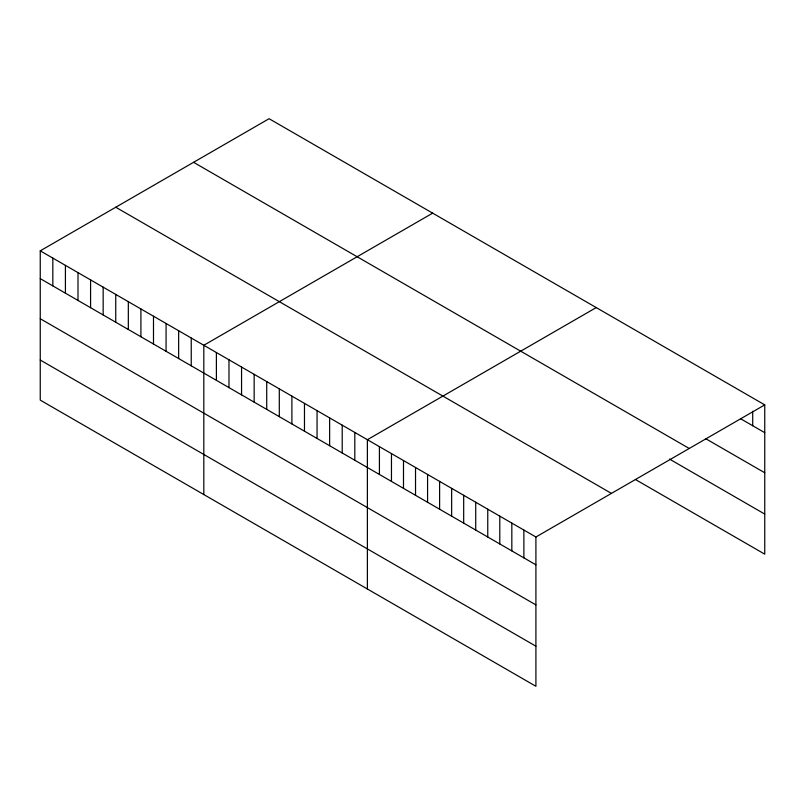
<?xml version="1.0" encoding="UTF-8"?>
<svg xmlns="http://www.w3.org/2000/svg" width="805" height="805" viewBox="0 0 805 805"><rect width="100%" height="100%" fill="white"/><g stroke="black" fill="none" stroke-linecap="round" stroke-linejoin="round"><path stroke-width="1.21" d="M40.25 250.838L535.909 536.995L535.909 686.293L40.25 400.125L40.25 250.838L269.091 118.707L764.75 404.875L764.75 554.162L635.346 479.458M432.657 213.144L203.816 345.265L203.816 494.562M596.223 307.58L367.382 439.701L367.382 588.988M535.909 536.995L764.75 404.875M740.67 418.781L764.75 432.677M705.562 438.604L764.75 472.776M193.572 162.308L689.231 448.476M669.458 459.061L764.75 514.073M115.769 207.237L611.428 493.395M40.25 278.641L535.909 564.808M40.25 318.73L535.909 604.897M40.25 360.036L535.909 646.194M752.715 411.224L752.715 425.734M523.874 530.052L523.874 557.855M511.829 523.099L511.829 550.902M499.794 516.146L499.794 543.959M487.76 509.203L487.76 537.005M475.725 502.25L475.725 530.052M463.68 495.296L463.68 523.109M451.645 488.353L451.645 516.156M439.611 481.4L439.611 509.203M427.576 474.447L427.576 502.26M415.531 467.504L415.531 495.306M403.496 460.551L403.496 488.353M391.461 453.597L391.461 481.41M379.417 446.654L379.417 474.457M354.804 432.436L354.804 460.239M342.216 425.171L342.216 452.984M329.637 417.906L329.637 445.718M317.059 410.641L317.059 438.453M304.471 403.386L304.471 431.188M291.893 396.12L291.893 423.923M279.305 388.855L279.305 416.658M266.727 381.59L266.727 409.393M254.149 374.325L254.149 402.128M241.56 367.06L241.56 394.863M228.982 359.795L228.982 387.597M216.394 352.53L216.394 380.332M191.238 337.999L191.238 365.812M178.65 330.744L178.65 358.547M166.072 323.479L166.072 351.282M153.493 316.214L153.493 344.017M140.905 308.949L140.905 336.752M128.327 301.684L128.327 329.487M115.739 294.419L115.739 322.221M103.161 287.154L103.161 314.956M90.583 279.888L90.583 307.691M77.994 272.623L77.994 300.426M65.416 265.358L65.416 293.171M52.828 258.093L52.828 285.906"/></g></svg>
